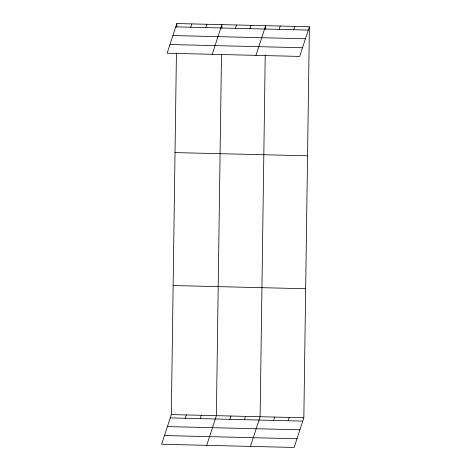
<?xml version="1.0" encoding="UTF-8"?>
<svg xmlns="http://www.w3.org/2000/svg" width="471" height="471" viewBox="0 0 471 471"><rect width="100%" height="100%" fill="white"/><g stroke="black" fill="none" stroke-linecap="round" stroke-linejoin="round"><path stroke-width="0.71" d="M309.382 26.753L299.686 56.42L167.158 53.217L176.855 23.55L309.382 26.753L303.842 417.783L294.145 447.45L161.618 444.247L171.314 414.58L176.437 52.876M176.802 27.218L176.855 23.55M221.488 54.701L216.372 415.669L206.681 445.336M221.859 28.307L221.912 24.639L212.215 54.306M265.232 55.025L260.11 416.729L250.413 446.396M265.597 29.361L265.65 25.693L255.953 55.36M190.79 27.224L191.874 23.915M205.809 27.589L206.893 24.274M235.412 28.301L236.489 24.992M249.989 28.654L251.067 25.346M279.144 29.361L280.227 26.046M293.721 29.714L294.805 26.4M185.25 418.254L186.333 414.945M200.269 418.619L201.352 415.304M229.872 419.337L230.955 416.023M244.449 419.685L245.532 416.376M273.604 420.391L274.687 417.076M288.181 420.744L289.265 417.43M175.771 26.865L308.299 30.067M172.928 35.56L305.455 38.763M170.002 44.521L302.529 47.724M175.024 152.592L307.551 155.795M173.145 285.544L305.667 288.741M171.314 414.58L303.842 417.783M170.231 417.895L302.759 421.098M167.388 426.591L299.915 429.793M164.461 435.551L296.989 438.754"/></g></svg>
